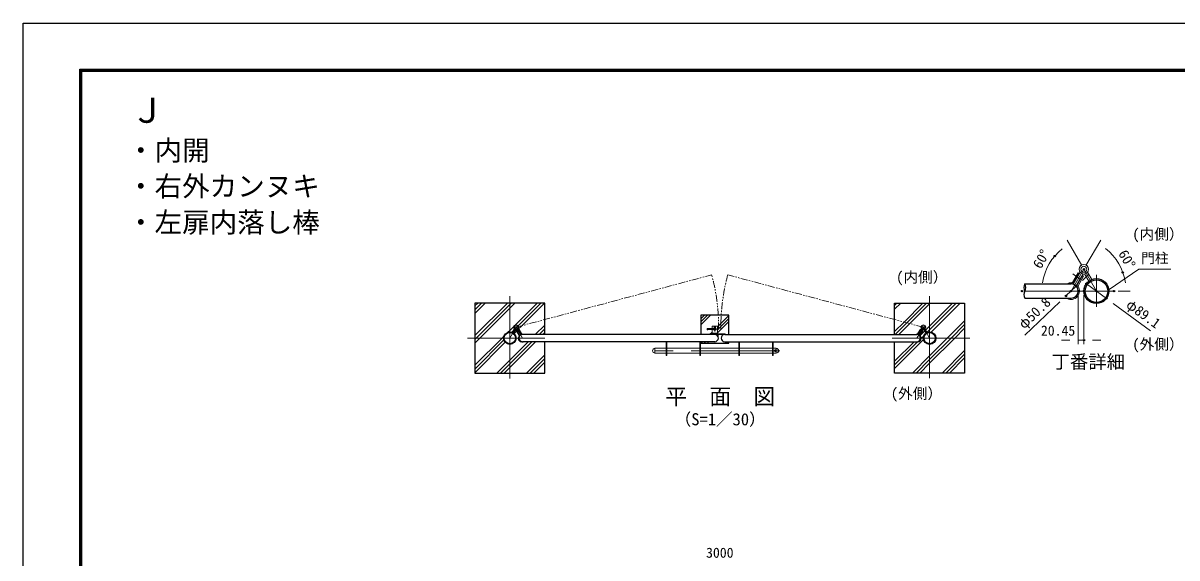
# Model space of a CAD drawing. Units: millimetres, scale not verified. Extents: x -6300 to 6300, y -4455 to 4455.
# Drawn here: x -6300 to 1946, y 630 to 4455 of the extents above; entities that cross this region are included whole.
import ezdxf
from ezdxf.enums import TextEntityAlignment as Align

# ---------------------------------------------------------------- set-up
doc = ezdxf.new("R2010")
doc.units = ezdxf.units.MM
doc.header["$LTSCALE"] = 20
doc.header["$PDMODE"] = 32
doc.header["$PDSIZE"] = 10
doc.linetypes.add('USER1', pattern=[50.8, 31.75, -6.35, 6.35, -6.35])
doc.linetypes.add('USER2', pattern=[5, 2.5, -0.5, 0.5, -0.5, 0.5, -0.5])
for name, color, linetype, lineweight in [('0-0_D-STR1', 1, 'Continuous', 25), ('0-1_D-BMK', 2, 'USER1', 13), ('0-2_D-DCR-HCH', 7, 'Continuous', 13), ('0-3_D-STR4', 7, 'Continuous', 25), ('0-5_D-STR3', 3, 'Continuous', 13), ('0-7_D-STR-DIM', 7, 'Continuous', 13), ('0-9_Defpoints', 8, 'Continuous', 25), ('0-A_D-STR-TXT', 7, 'Continuous', 13), ('0-B_D-TTL-TXT', 7, 'Continuous', 25), ('0-C_D-TTL', 7, 'Continuous', 25)]:
    doc.layers.add(name, color=color, linetype=linetype, lineweight=lineweight)
doc.styles.add('ＭＳ ゴシック', font='')
doc.styles.get('ＭＳ ゴシック').set_extended_font_data('MS Gothic')

msp = doc.modelspace()

# ---------------------------------------------------------------- linework, layer by layer
at = {"layer": '0-0_D-STR1'}
for p, q in [((858.51, 2589.05), (1189.86, 2589.05)), ((858.51, 2487.45), (1189.86, 2487.45)), ((-1356.78, 2227.18), (-2730.98, 2227.18)), ((-1285.98, 2227.18), (88.22, 2227.18)), ((-1356.78, 2176.38), (-2730.98, 2176.38)), ((-1285.98, 2176.38), (88.22, 2176.38))]:
    msp.add_line(p, q, dxfattribs=at)
for centre, radius in [((1370.66, 2538.25), 89.1), ((1370.66, 2538.25), 80.7), ((-2821.38, 2201.78), 44.55), ((-2821.38, 2201.78), 40.35), ((178.62, 2201.78), 44.55), ((178.62, 2201.78), 40.35)]:
    msp.add_circle(centre, radius, dxfattribs=at)
for centre, radius, start, end in [((904.39, 2563.65), 52.45, 151.03399, 208.96601), ((812.62, 2563.65), 52.45, 331.03399, 28.96601), ((1189.86, 2538.25), 50.8, 270, 90), ((904.39, 2512.85), 52.45, 151.03399, 208.96601), ((-2730.98, 2201.78), 25.4, 90, 270), ((-1356.78, 2201.78), 25.4, 270, 90), ((-1285.98, 2201.78), 25.4, 90, 270), ((88.22, 2201.78), 25.4, 270, 90)]:
    msp.add_arc(centre, radius, start, end, dxfattribs=at)
at = {"layer": '0-1_D-BMK', "linetype": 'USER2'}
for p, q in [((-2776.36, 2279.77), (-1378.59, 2654.3)), ((133.59, 2279.77), (-1264.18, 2654.3))]:
    msp.add_line(p, q, dxfattribs=at)
at = {"layer": '0-1_D-BMK'}
for p, q in [((1280.61, 2694.22), (1189.86, 2538.25)), ((1370.66, 2538.25), (1280.61, 2694.22)), ((1370.66, 2426.7), (1370.66, 2654.45)), ((-2821.38, 1913.98), (-2821.38, 2502.06)), ((178.62, 1915.07), (178.62, 2501.23)), ((1497.04, 2538.25), (839.71, 2538.25)), ((-2821.38, 2201.78), (-2776.36, 2279.77)), ((-2776.36, 2279.77), (-2730.98, 2201.78)), ((-1414.2, 2266.78), (-1342.72, 2266.78)), ((-1356.78, 2284.94), (-1356.78, 2248.61)), ((133.59, 2279.77), (88.22, 2201.78)), ((178.62, 2201.78), (133.59, 2279.77)), ((-3123.46, 2201.78), (-2571.38, 2201.78)), ((466.56, 2201.78), (-89.06, 2201.78)), ((-891.13, 2111.88), (-1811.13, 2111.88)), ((-926.13, 2103.73), (-926.13, 2119.95))]:
    msp.add_line(p, q, dxfattribs=at)
at = {"layer": '0-1_D-BMK', "linetype": 'USER2'}
for centre, start, end in [((-2776.36, 2279.77), 359.32983, 15), ((133.59, 2279.77), 165, 180.67017)]:
    msp.add_arc(centre, 1447.08, start, end, dxfattribs=at)
at = {"layer": '0-2_D-DCR-HCH'}
for p, q in [((-3071.38, 2378.66), (-2998.26, 2451.78)), ((-3071.38, 2405.17), (-3024.77, 2451.78)), ((-3071.38, 2431.69), (-3051.29, 2451.78)), ((-3071.38, 2219.56), (-2839.16, 2451.78)), ((-2783.82, 2294.98), (-2627.03, 2451.78)), ((-2762.59, 2289.7), (-2600.51, 2451.78)), ((-71.38, 2408.81), (-28.41, 2451.78)), ((-71.38, 2435.33), (-54.93, 2451.78)), ((189.02, 2244.94), (395.85, 2451.78)), ((-1456.78, 2296.46), (-1386.46, 2366.78)), ((-1456.78, 2318.55), (-1408.56, 2366.78)), ((-1456.78, 2340.65), (-1430.65, 2366.78)), ((-1337.78, 2282.87), (-1256.78, 2363.87)), ((-1337.78, 2260.78), (-1256.78, 2341.78)), ((-1337.78, 2238.68), (-1256.78, 2319.68)), ((-2808.18, 2244.11), (-2797.98, 2254.31)), ((-2791.34, 2234.43), (-2773.6, 2252.17)), ((-2770.31, 2255.46), (-2765.19, 2260.58)), ((-2639.49, 2227.18), (-2571.38, 2295.29)), ((-2612.98, 2227.18), (-2571.38, 2268.78)), ((-2586.46, 2227.18), (-2571.38, 2242.26)), ((-1393.47, 2227.18), (-1376.13, 2244.52)), ((-1350.13, 2226.33), (-1349.28, 2227.18)), ((113.63, 2222.59), (142.82, 2251.78)), ((-3071.38, 1980.91), (-2863.77, 2188.52)), ((-3071.38, 1954.39), (-2854.07, 2171.7)), ((-1453.88, 2166.78), (-1444.27, 2176.38)), ((-1431.78, 2166.78), (-1422.18, 2176.38)), ((-1409.68, 2166.78), (-1399.96, 2176.5)), ((-1277.1, 2166.78), (-1267.47, 2176.41)), ((-71.38, 1984.54), (135.46, 2191.38)), ((-71.38, 2037.58), (67.42, 2176.38)), ((-71.38, 2011.06), (89.43, 2171.87)), ((108.35, 2217.31), (108.52, 2217.48)), ((-2702.76, 1951.78), (-2571.38, 2083.16)), ((267.09, 1951.78), (428.62, 2113.31)), ((293.6, 1951.78), (428.62, 2086.8)), ((-2676.25, 1951.78), (-2571.38, 2056.65)), ((-2649.73, 1951.78), (-2571.38, 2030.13)), ((320.12, 1951.78), (428.62, 2060.28))]:
    msp.add_line(p, q, dxfattribs=at)
for points in [[(-3071.38, 2166.53), (-3036.13, 2201.78), (-2821.38, 2416.53), (-2786.13, 2451.78)], [(-3071.38, 2193.04), (-3062.64, 2201.78), (-2821.38, 2443.04), (-2812.64, 2451.78)], [(-2760.8, 2264.97), (-2734.9, 2290.87), (-2573.99, 2451.78)], [(-71.38, 2249.71), (-4.36, 2316.73), (130.69, 2451.78)], [(-67.39, 2227.18), (16.55, 2311.13), (157.21, 2451.78)], [(-40.88, 2227.18), (37.47, 2305.52), (178.62, 2446.68), (183.72, 2451.78)], [(151.61, 2260.57), (178.62, 2287.58), (342.82, 2451.78)], [(161.31, 2243.75), (178.62, 2261.06), (369.34, 2451.78)], [(54.95, 1951.78), (178.62, 2075.45), (304.95, 2201.78), (428.62, 2325.45)], [(-2834.63, 2244.18), (-2821.38, 2257.43), (-2791.51, 2287.29)], [(81.47, 1951.78), (178.62, 2048.93), (331.47, 2201.78), (428.62, 2298.93)], [(107.99, 1951.78), (178.62, 2022.41), (357.99, 2201.78), (428.62, 2272.41)], [(-3071.38, 2007.43), (-2877.03, 2201.78), (-2863.78, 2215.03)], [(-2914.89, 1951.78), (-2821.38, 2045.29), (-2690.29, 2176.38)], [(-2888.38, 1951.78), (-2821.38, 2018.78), (-2663.78, 2176.38)], [(-2861.86, 1951.78), (-2821.38, 1992.26), (-2637.26, 2176.38)], [(118.1, 2200.54), (119.34, 2201.78), (138.7, 2221.15)]]:
    msp.add_lwpolyline(points, dxfattribs=at)
at = {"layer": '0-3_D-STR4'}
for p, q in [((-2571.38, 2451.78), (-3071.38, 2451.78)), ((-2571.38, 2227.18), (-2571.38, 2451.78)), ((-71.38, 2451.78), (428.62, 2451.78)), ((-71.38, 2227.18), (-71.38, 2451.78)), ((-1456.78, 2366.78), (-1456.78, 2227.18))]:
    msp.add_line(p, q, dxfattribs=at)
for points in [[(-3071.38, 2451.78), (-3071.38, 1951.78), (-2571.38, 1951.78), (-2571.38, 2176.38)], [(428.62, 2451.78), (428.62, 1951.78), (-71.38, 1951.78), (-71.38, 2176.38)], [(-1256.78, 2227.18), (-1256.78, 2366.78), (-1456.78, 2366.78)], [(-1456.78, 2176.38), (-1456.78, 2166.78), (-1256.78, 2166.78), (-1256.78, 2176.38)]]:
    msp.add_lwpolyline(points, dxfattribs=at)
at = {"layer": '0-5_D-STR3'}
for p, q in [((1199.16, 2599.97), (1238.88, 2668.23)), ((1205.03, 2588.19), (1254.24, 2672.76)), ((1206.94, 2595.45), (1246.66, 2663.71)), ((1231.14, 2581.36), (1270.86, 2649.63)), ((1246.66, 2663.71), (1238.88, 2668.23)), ((1238.92, 2576.84), (1278.64, 2645.1)), ((1278.64, 2645.1), (1270.86, 2649.63)), ((1316.12, 2608.71), (1286.12, 2660.67)), ((1336.91, 2620.71), (1306.91, 2672.67)), ((1161.43, 2485.41), (1162.61, 2487.45)), ((-2804.5, 2243.01), (-2789.5, 2268.99)), ((-2794.11, 2237.01), (-2779.11, 2262.99)), ((-2775.37, 2255.2), (-2771.48, 2257.47)), ((-2755.51, 2221.07), (-2775.37, 2255.2)), ((-2751.62, 2223.34), (-2771.48, 2257.47)), ((-2738.57, 2226.75), (-2763.17, 2269.03)), ((-2759.38, 2264.51), (-2755.49, 2266.77)), ((-2739.52, 2230.38), (-2759.38, 2264.51)), ((-2735.63, 2232.64), (-2755.49, 2266.77)), ((-1412.28, 2271.78), (-1412.28, 2261.78)), ((-1412.28, 2271.78), (-1406.28, 2271.78)), ((-1412.28, 2261.78), (-1406.28, 2261.78)), ((-1406.28, 2271.78), (-1406.28, 2261.78)), ((-1406.28, 2269.78), (-1365.79, 2269.78)), ((-1406.28, 2263.78), (-1365.79, 2263.78)), ((-1373.78, 2286.78), (-1375.78, 2284.78)), ((-1375.78, 2284.78), (-1375.78, 2231.78)), ((-1375.78, 2236.28), (-1337.78, 2236.28)), ((-1375.78, 2231.78), (-1337.78, 2231.78)), ((-1373.78, 2286.78), (-1339.78, 2286.78)), ((-1340.78, 2231.78), (-1372.78, 2231.78)), ((-1360.78, 2275.39), (-1360.78, 2286.78)), ((-1285.98, 2231.48), (-1356.78, 2231.48)), ((-1285.98, 2227.18), (-1356.78, 2227.18)), ((-1352.78, 2275.39), (-1352.78, 2286.78)), ((-1339.78, 2286.78), (-1337.78, 2284.78)), ((-1337.78, 2284.78), (-1337.78, 2231.78)), ((92.87, 2232.64), (112.73, 2266.77)), ((95.81, 2226.75), (120.41, 2269.03)), ((96.76, 2230.38), (116.62, 2264.51)), ((108.86, 2223.34), (128.72, 2257.47)), ((116.62, 2264.51), (112.73, 2266.77)), ((112.75, 2221.07), (132.61, 2255.2)), ((132.61, 2255.2), (128.72, 2257.47)), ((151.35, 2237.01), (136.35, 2262.99)), ((161.74, 2243.01), (146.74, 2268.99)), ((-2716.77, 2175.36), (-2717.36, 2176.38)), ((-1703.88, 2076.88), (-1703.88, 2176.38)), ((-1699.38, 2076.88), (-1699.38, 2176.38)), ((-1463.38, 2076.88), (-1463.38, 2176.38)), ((-1458.88, 2076.88), (-1458.88, 2176.38)), ((-1336.28, 2222.78), (-1336.28, 2216.78)), ((-1331.78, 2216.78), (-1336.28, 2216.78)), ((-1331.78, 2222.78), (-1331.78, 2216.78)), ((-1285.98, 2176.38), (-1285.98, 2172.08)), ((-1183.88, 2076.88), (-1183.88, 2176.38)), ((-1179.38, 2076.88), (-1179.38, 2176.38)), ((-943.38, 2076.88), (-943.38, 2176.38)), ((-938.88, 2076.88), (-938.88, 2176.38)), ((74, 2175.36), (74.6, 2176.38)), ((-1784.13, 2128.88), (-1784.13, 2094.88)), ((-1784.13, 2128.88), (-1784.13, 2094.88)), ((-1703.88, 2128.88), (-1784.13, 2128.88)), ((-1703.88, 2094.88), (-1784.13, 2094.88)), ((-1699.38, 2076.88), (-1703.88, 2076.88)), ((-1463.38, 2128.88), (-1699.38, 2128.88)), ((-1463.38, 2094.88), (-1699.38, 2094.88)), ((-1463.38, 2076.88), (-1458.88, 2076.88)), ((-1183.88, 2128.88), (-1458.88, 2128.88)), ((-1183.88, 2094.88), (-1458.88, 2094.88)), ((-1179.38, 2076.88), (-1183.88, 2076.88)), ((-943.38, 2128.88), (-1179.38, 2128.88)), ((-943.38, 2094.88), (-1179.38, 2094.88)), ((-943.38, 2076.88), (-938.88, 2076.88)), ((-918.13, 2128.88), (-938.88, 2128.88)), ((-918.13, 2094.88), (-938.88, 2094.88)), ((-918.13, 2128.88), (-918.13, 2094.88))]:
    msp.add_line(p, q, dxfattribs=at)
for points in [[(1205.03, 2588.19), (1225.78, 2576.13), (1274.98, 2660.69)], [(-2738.57, 2226.75), (-2748.94, 2220.72), (-2773.54, 2263)], [(95.81, 2226.75), (106.18, 2220.72), (130.78, 2263)]]:
    msp.add_lwpolyline(points, dxfattribs=at)
for centre, radius in [((1280.61, 2694.22), 34), ((1280.61, 2694.22), 21.2), ((-2776.36, 2279.77), 17), ((-2776.36, 2279.77), 10.6), ((-1356.78, 2266.78), 9.5), ((133.59, 2279.77), 17), ((133.59, 2279.77), 10.6), ((-926.13, 2111.88), 5)]:
    msp.add_circle(centre, radius, dxfattribs=at)
for centre, radius, start, end in [((1189.86, 2538.25), 60, 84.76054, 122.14905), ((1189.86, 2538.25), 60, 241.71773, 34.8545), ((1189.86, 2538.25), 51, 84.76054, 95.07586), ((1189.86, 2538.25), 51, 264.92414, 34.8545), ((1195.7, 2601.98), 13, 264.76054, 329.80752), ((1195.7, 2601.98), 4, 264.76054, 329.80752), ((1242.38, 2574.83), 13, 149.80752, 214.8545), ((1242.38, 2574.83), 4, 149.80752, 214.8545), ((-2733.9, 2233.65), 6.5, 210.19248, 275.23946), ((-2733.9, 2233.65), 2, 210.19248, 275.23946), ((-2730.98, 2201.78), 30, 57.85095, 95.23946), ((-2730.98, 2201.78), 25.5, 84.92414, 95.23946), ((-1372.78, 2222.78), 9, 90, 150.71052), ((-1356.78, 2201.78), 29.7, 90, 121.21608), ((-1340.78, 2222.78), 9, 75.23967, 90), ((-1340.78, 2222.78), 4.5, 0, 78.0821), ((-1340.78, 2222.78), 9, 0, 29.28948), ((-1285.98, 2201.78), 29.7, 58.78392, 90), ((88.22, 2201.78), 30, 84.76054, 122.14905), ((88.22, 2201.78), 25.5, 84.76054, 95.07586), ((91.14, 2233.65), 6.5, 264.76054, 329.80752), ((91.14, 2233.65), 2, 264.76054, 329.80752), ((-2730.98, 2201.78), 30, 145.1455, 298.28227), ((-2730.98, 2201.78), 25.5, 145.1455, 275.07586), ((-2757.24, 2220.07), 2, 325.1455, 30.19248), ((-2757.24, 2220.07), 6.5, 325.1455, 30.19248), ((-1285.98, 2201.78), 29.7, 270, 301.21608), ((88.22, 2201.78), 30, 241.71773, 34.8545), ((88.22, 2201.78), 25.5, 264.92414, 34.8545), ((114.48, 2220.07), 6.5, 149.80752, 214.8545), ((114.48, 2220.07), 2, 149.80752, 214.8545), ((-1784.13, 2111.88), 17, 90, 270), ((-918.13, 2111.88), 17, 270, 90)]:
    msp.add_arc(centre, radius, start, end, dxfattribs=at)
at = {"layer": '0-7_D-STR-DIM'}
for p, q in [((1265.61, 2720.2), (1161.03, 2901.34)), ((1295.7, 2720.15), (1402.23, 2903.25)), ((1250.46, 2626.48), (1202.09, 2661.98)), ((1270.11, 2614.65), (1313.57, 2656.02)), ((1226.65, 2573.28), (1153.06, 2503.23)), ((1298.83, 2590.97), (1442.49, 2485.53)), ((1240.66, 2508.25), (1240.66, 2157.84)), ((1281.56, 2508.25), (1281.56, 2157.84)), ((1527.04, 2538.25), (1612.14, 2538.25)), ((859.86, 2224.12), (1109.61, 2461.86)), ((1757.46, 2254.34), (1490.85, 2450.03)), ((1180.66, 2187.84), (1120.66, 2187.84)), ((1240.66, 2187.84), (1281.56, 2187.84)), ((1341.56, 2187.84), (1401.56, 2187.84))]:
    msp.add_line(p, q, dxfattribs=at)
for centre, radius, start, end in [((1370.66, 2538.25), 389.25, 128.84042, 171.15958), ((1189.86, 2538.25), 392.28, 8.772, 51.03552)]:
    msp.add_arc(centre, radius, start, end, dxfattribs=at)
at = {"layer": '0-9_Defpoints'}
for p in [(1072.47, 2788.46), (1280.61, 2694.22), (1280.61, 2694.22), (1558.63, 2672.01), (1226.65, 2573.28), (1298.83, 2590.97), (839.71, 2538.25), (1153.06, 2503.23), (1189.86, 2538.25), (1240.66, 2538.25), (1281.56, 2538.25), (1370.66, 2538.25), (1442.49, 2485.53), (1497.04, 2538.25), (1497.04, 2538.25), (1281.56, 2187.84)]:
    msp.add_point(p, dxfattribs=at)
at = {"layer": '0-A_D-STR-TXT'}
msp.add_lwpolyline([(1903.06, 2695.88), (1674.24, 2695.88), (1460.44, 2550.04)], dxfattribs=at)
at = {"layer": '0-C_D-TTL', "color": 2}
msp.add_lwpolyline([(-6300, 4455), (6300, 4455), (6300, -4455), (-6300, -4455)], close=True, dxfattribs=at)
at = {"layer": '0-C_D-TTL'}
for points in [[(-5895, 4125), (5895, 4125), (5895, -4125), (-5895, -4125)], [(-5891.25, 4121.25), (5891.25, 4121.25), (5891.25, -4121.25), (-5891.25, -4121.25)], [(-5887.5, 4117.5), (5887.5, 4117.5), (5887.5, -4117.5), (-5887.5, -4117.5)], [(-5883.75, 4113.75), (5883.75, 4113.75), (5883.75, -4113.75), (-5883.75, -4113.75)], [(-5880, 4110), (5880, 4110), (5880, -4110), (-5880, -4110)]]:
    msp.add_lwpolyline(points, close=True, dxfattribs=at)

# ---------------------------------------------------------------- texts
at = {"layer": '0-7_D-STR-DIM', "style": 'ＭＳ ゴシック'}
for s, rotation, p in [('60°', 60, (991.75, 2680.72)), ('60°', 299.904, (1505.75, 2796.15)), ('φ50.8', 43.589, (868.87, 2246.67)), ('φ89.1', 323.721, (1563.01, 2409.63))]:
    msp.add_text(s, height=72.14, rotation=rotation, dxfattribs=at).set_placement(p, align=Align.BOTTOM_LEFT)
for s, p in [('20.45', (973.79, 2197.96)), ('3000', (-1419.07, 609.6))]:
    msp.add_text(s, height=72.14, dxfattribs=at).set_placement(p, align=Align.BOTTOM_LEFT)
at = {"layer": '0-A_D-STR-TXT', "style": 'ＭＳ ゴシック'}
msp.add_text('門柱', height=72.14, dxfattribs=at).set_placement((1689.41, 2716.78), align=Align.BOTTOM_LEFT)
at = {"layer": '0-B_D-TTL-TXT', "style": 'ＭＳ ゴシック'}
for s, height, p in [('Ｊ', 180.4, (-5533.4, 3687.48)), ('・内開', 144.3, (-5557.1, 3428.92)), ('・右外カンヌキ', 144.3, (-5557.1, 3172.92)), ('・左扉内落し棒', 144.3, (-5557.1, 2914.67)), ('(内側）', 76.98, (1626.41, 2884.1)), ('(内側）', 76.98, (-61.25, 2576.41)), ('(外側）', 76.98, (1626.41, 2096.74)), ('丁番詳細', 96.19, (1050.05, 1956.07)), ('平\u3000面\u3000図', 115.4, (-1711.23, 1691.93)), ('(外側）', 76.98, (-99.23, 1745.15)), ('（S=1／30）', 86.66, (-1643, 1552.13))]:
    msp.add_text(s, height=height, dxfattribs=at).set_placement(p, align=Align.BOTTOM_LEFT)

doc.saveas('drawing.dxf')
